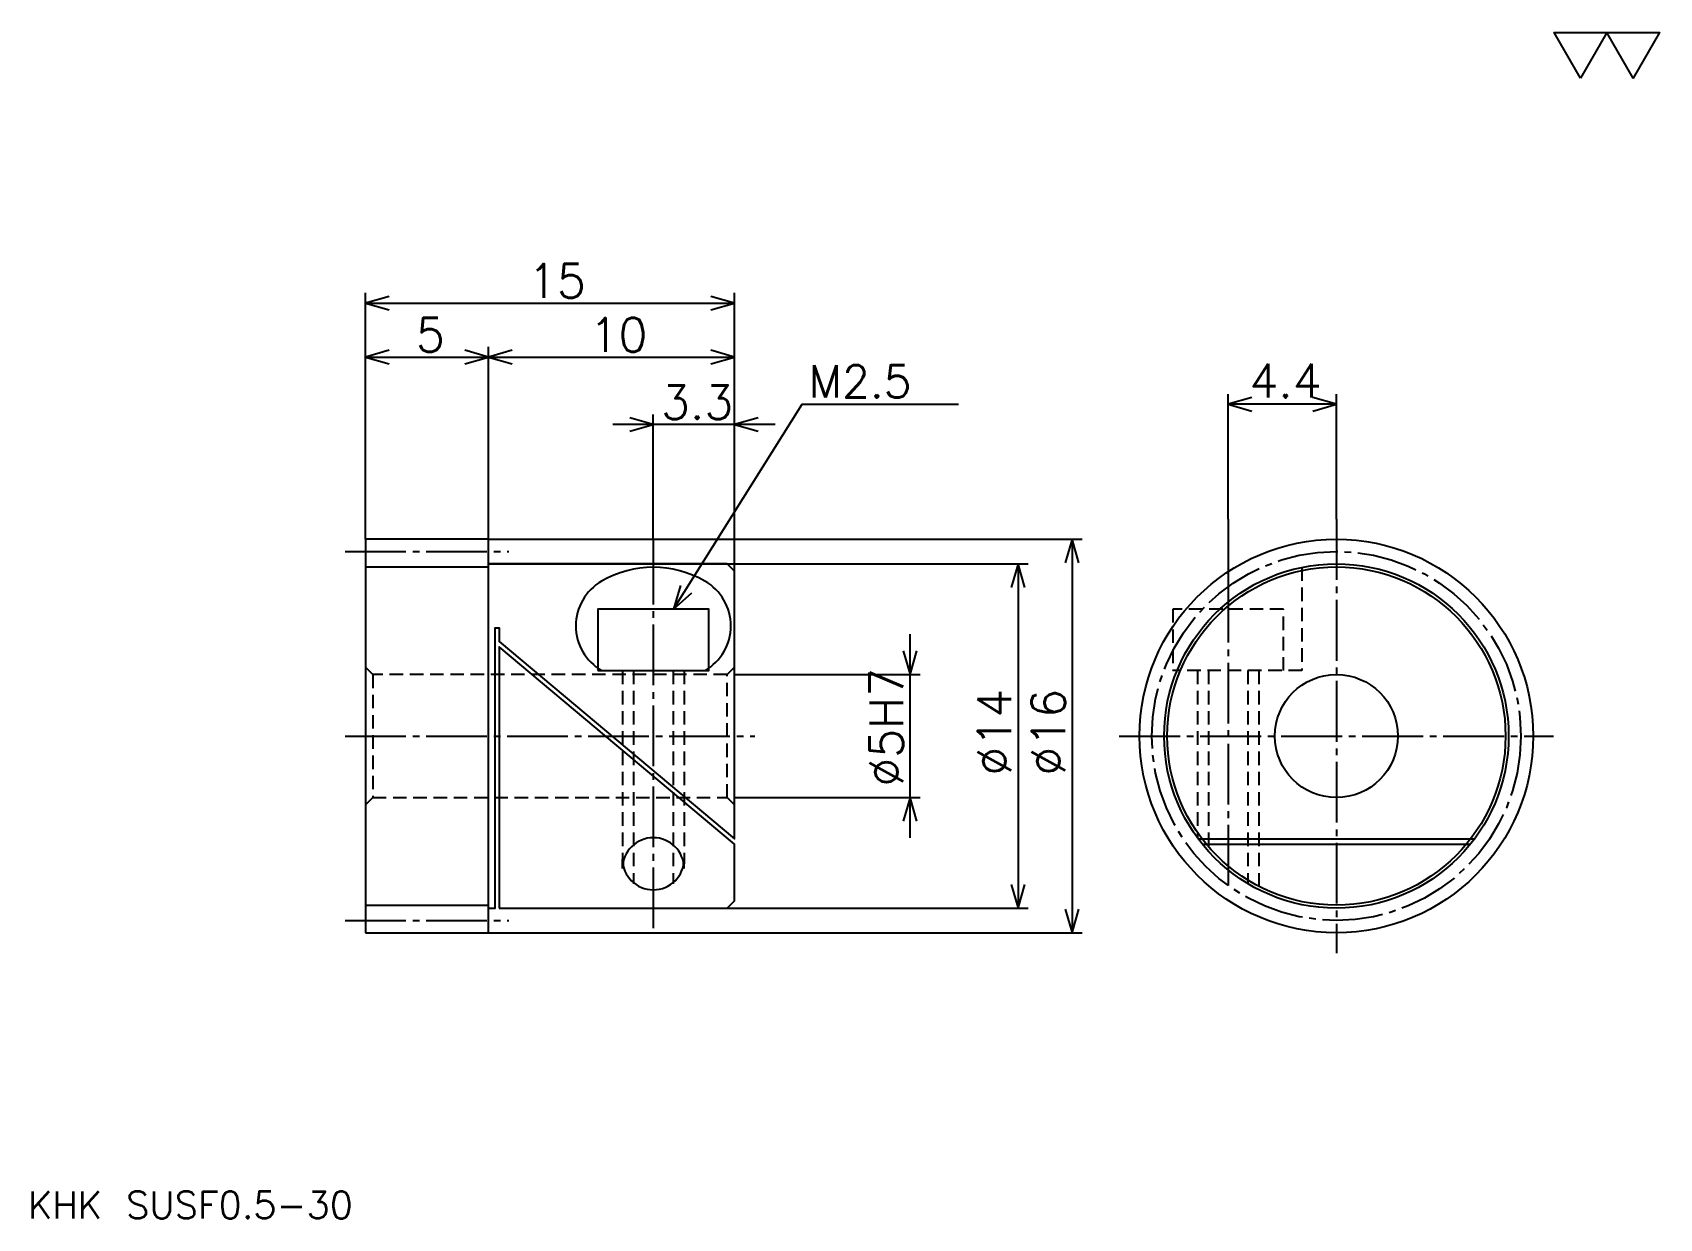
# Model space of a CAD drawing. Extents: x 2.9 to 69.1, y 3 to 51.2.
import ezdxf

# ---------------------------------------------------------------- set-up
doc = ezdxf.new("R2010")
doc.units = 0
doc.linetypes.add('DASHDOT', pattern=[3.292035, 2.469027, -0.274336, 0.274336, -0.274336])
doc.linetypes.add('HIDDEN', pattern=[0.823009, 0.548673, -0.274336])
doc.layers.get('0').update_dxf_attribs({"linetype": 'CONTINUOUS'})
doc.layers.add('DASHDOT', color=6, linetype='DASHDOT')
doc.layers.add('HIDDEN', color=2, linetype='HIDDEN')
doc.styles.add('KANJI', font='TXT', dxfattribs={"bigfont": 'BIGFONT'})

msp = doc.modelspace()

# ---------------------------------------------------------------- linework, layer by layer
at = {"color": 5}
for p, q in [((16.460178, 30.632744), (16.460178, 40.646019)), ((31.460178, 30.632744), (31.460178, 40.646019)), ((16.460178, 40.234512), (31.460178, 40.234512)), ((21.460178, 30.632744), (21.460178, 38.451328)), ((16.460178, 38.039825), (21.460178, 38.039825)), ((21.460178, 38.039825), (31.460178, 38.039825)), ((51.520355, 31.455753), (51.520355, 36.530975)), ((55.920357, 31.455753), (55.920357, 36.530975)), ((28.160179, 30.632744), (28.160179, 35.707966)), ((55.920357, 36.119469), (51.520355, 36.119469)), ((33.106194, 35.296463), (26.51416, 35.296463)), ((51.520355, 31.455753), (51.520355, 28.900017)), ((16.460178, 30.632744), (16.460178, 30.632744)), ((21.460178, 30.632744), (21.460178, 30.632744)), ((21.460178, 30.632744), (31.460178, 30.632744)), ((28.160179, 30.632744), (28.160179, 29.632744)), ((31.460178, 30.632744), (45.588497, 30.632744)), ((31.460178, 29.332745), (31.460178, 30.632744)), ((45.176994, 30.632744), (45.176994, 14.632744)), ((21.460178, 29.632744), (31.460178, 29.632744)), ((31.460178, 29.632744), (43.393806, 29.632744)), ((42.982304, 29.632744), (42.982304, 15.632744)), ((38.592922, 18.486727), (38.592922, 26.778761)), ((31.460178, 25.132744), (39.004425, 25.132744)), ((31.460178, 20.132744), (39.004425, 20.132744)), ((31.160179, 15.632744), (31.460178, 15.632744)), ((31.460178, 15.632744), (43.393806, 15.632744)), ((21.460178, 14.632744), (31.460178, 14.632744)), ((31.460178, 14.632744), (45.588497, 14.632744))]:
    msp.add_line(p, q, dxfattribs=at)
at = {"color": 4}
for p, q in [((16.460178, 29.507744), (21.460178, 29.507744)), ((26.060894, 25.292744), (30.259464, 25.292744)), ((50.309231, 18.447617), (61.531479, 18.447617)), ((50.476093, 18.232744), (61.36462, 18.232744)), ((26.910179, 17.250252), (26.910179, 17.631544)), ((29.410179, 17.250252), (29.410179, 17.631544)), ((16.460178, 15.757744), (21.460178, 15.757744))]:
    msp.add_line(p, q, dxfattribs=at)
at = {"color": 7}
msp.add_lwpolyline([(65.840706, 49.380531), (64.770798, 51.235046), (69.050438, 51.235046), (67.98053, 49.380531), (66.910614, 51.235046), (65.840706, 49.380531)], dxfattribs=at)
at = {"color": 5}
for points in [[(17.420355, 40.50885), (16.460178, 40.234512), (17.420355, 39.960175)], [(30.5, 39.960175), (31.460178, 40.234512), (30.5, 40.50885)], [(17.420355, 38.314159), (16.460178, 38.039825), (17.420355, 37.765488)], [(20.500002, 37.765488), (21.460178, 38.039825), (20.500002, 38.314159)], [(22.420355, 38.314159), (21.460178, 38.039825), (22.420355, 37.765488)], [(30.5, 37.765488), (31.460178, 38.039825), (30.5, 38.314159)], [(52.480534, 36.393806), (51.520355, 36.119469), (52.480534, 35.845131)], [(54.960178, 35.845131), (55.920357, 36.119469), (54.960178, 36.393806)], [(28.983189, 27.792744), (34.203541, 36.119469), (40.568142, 36.119469)], [(27.200001, 35.022125), (28.160179, 35.296463), (27.200001, 35.570797)], [(32.420357, 35.570797), (31.460178, 35.296463), (32.420357, 35.022125)], [(45.451328, 29.672567), (45.176994, 30.632744), (44.902657, 29.672567)], [(43.256638, 28.672567), (42.982304, 29.632744), (42.70797, 28.672567)], [(29.26078, 28.751984), (28.983189, 27.792744), (29.725649, 28.460541)], [(38.318588, 26.09292), (38.592922, 25.132744), (38.867256, 26.09292)], [(38.867256, 19.172567), (38.592922, 20.132744), (38.318588, 19.172567)], [(42.70797, 16.59292), (42.982304, 15.632744), (43.256638, 16.59292)], [(44.902657, 15.59292), (45.176994, 14.632744), (45.451328, 15.59292)]]:
    msp.add_lwpolyline(points, dxfattribs=at)
at = {"color": 4}
for points in [[(16.460178, 14.632744), (16.460178, 14.632744), (21.460178, 14.632744), (21.460178, 14.632744), (21.460178, 30.632744), (21.460178, 30.632744), (16.460178, 30.632744), (16.460178, 30.632744), (16.460178, 14.632744)], [(21.460178, 15.632744), (21.734514, 15.632744), (21.734514, 27.032743), (21.899117, 27.032743), (21.899117, 26.470299), (31.460178, 18.447617), (31.460178, 29.332745), (31.160179, 29.632744), (21.460178, 29.632744)], [(25.910179, 25.292744), (30.410179, 25.292744), (30.410179, 27.792744), (25.910179, 27.792744), (25.910179, 25.292744)], [(21.899117, 15.632744), (31.160179, 15.632744), (31.460178, 15.932744), (31.460178, 18.232744), (21.899117, 26.255428), (21.899117, 15.632744)]]:
    msp.add_lwpolyline(points, dxfattribs=at)
for radius in [8, 7, 6.875, 2.5]:
    msp.add_circle((55.920357, 22.632744), radius, dxfattribs=at)
for centre, radius, start, end in [((28.160179, 25.292744), 4.198571, 59.99999614, 119.99999362), ((27.110535, 27.110779), 2.099286, 119.99998849, 240.00000297), ((29.20982, 27.110779), 2.099286, 300.00002094, 59.99998931), ((28.160179, 17.250252), 1.25, 0, 180), ((28.160179, 17.631544), 1.25, 180, 0)]:
    msp.add_arc(centre, radius, start, end, dxfattribs=at)
at = {"layer": 'DASHDOT', "color": 7}
for p, q in [((55.920357, 31.455753), (55.920357, 13.809735)), ((28.160179, 30.455753), (28.160179, 14.809734)), ((15.63717, 30.132744), (22.283188, 30.132744)), ((51.520355, 28.900017), (51.520355, 16.365471)), ((15.63717, 22.632744), (32.283188, 22.632744)), ((47.097347, 22.632744), (64.743362, 22.632744)), ((15.63717, 15.132744), (22.283188, 15.132744))]:
    msp.add_line(p, q, dxfattribs=at)
msp.add_circle((55.920357, 22.632744), 7.5, dxfattribs=at)
at = {"layer": 'HIDDEN', "color": 4}
for p, q in [((16.760178, 25.132744), (16.760178, 20.132744)), ((26.910179, 25.292744), (26.910179, 17.440897)), ((27.360178, 25.292744), (27.360178, 16.629412)), ((28.960178, 25.292744), (28.960178, 16.629412)), ((29.410179, 25.292744), (29.410179, 17.440897)), ((31.460178, 25.432743), (31.160179, 25.132744)), ((50.270355, 25.292744), (50.270355, 18.500252)), ((50.720356, 25.292744), (50.720356, 17.946594)), ((52.320354, 25.292744), (52.320354, 16.629412)), ((52.770355, 25.292744), (52.770355, 16.381544)), ((31.460178, 19.832745), (31.160179, 20.132744))]:
    msp.add_line(p, q, dxfattribs=at)
for points in [[(54.520355, 29.491314), (54.520355, 25.292744), (49.270355, 25.292744)], [(53.770355, 25.292744), (53.770355, 27.792744), (49.270355, 27.792744), (49.270355, 25.292744)], [(16.460178, 19.832745), (16.760178, 20.132744), (31.160179, 20.132744), (31.160179, 25.132744), (16.760178, 25.132744), (16.460178, 25.432743)]]:
    msp.add_lwpolyline(points, dxfattribs=at)

# ---------------------------------------------------------------- texts
at = {"color": 7, "style": 'KANJI'}
for s, height, p in [('15', 1.371681, (23.068584, 40.453979)), ('5', 1.371681, (18.514381, 38.259293)), ('10', 1.371681, (25.568584, 38.259293)), ('M2.5', 1.316814, (34.477875, 36.393806)), ('3.3', 1.371681, (28.47279, 35.51593)), ('KHK SUSF0.5-30', 1.097345, (2.743363, 3.017699))]:
    msp.add_text(s, height=height, dxfattribs=at).set_placement(p)
for s, rotation, p in [('4.4', 360, (52.382965, 36.393806)), ('%%c5H7', 90, (38.318588, 20.575222)), ('%%c14', 90, (42.70797, 21.021019)), ('%%c16', 90, (44.902657, 21.021019))]:
    msp.add_text(s, height=1.371681, rotation=rotation, dxfattribs=at).set_placement(p)

doc.saveas('drawing.dxf')
